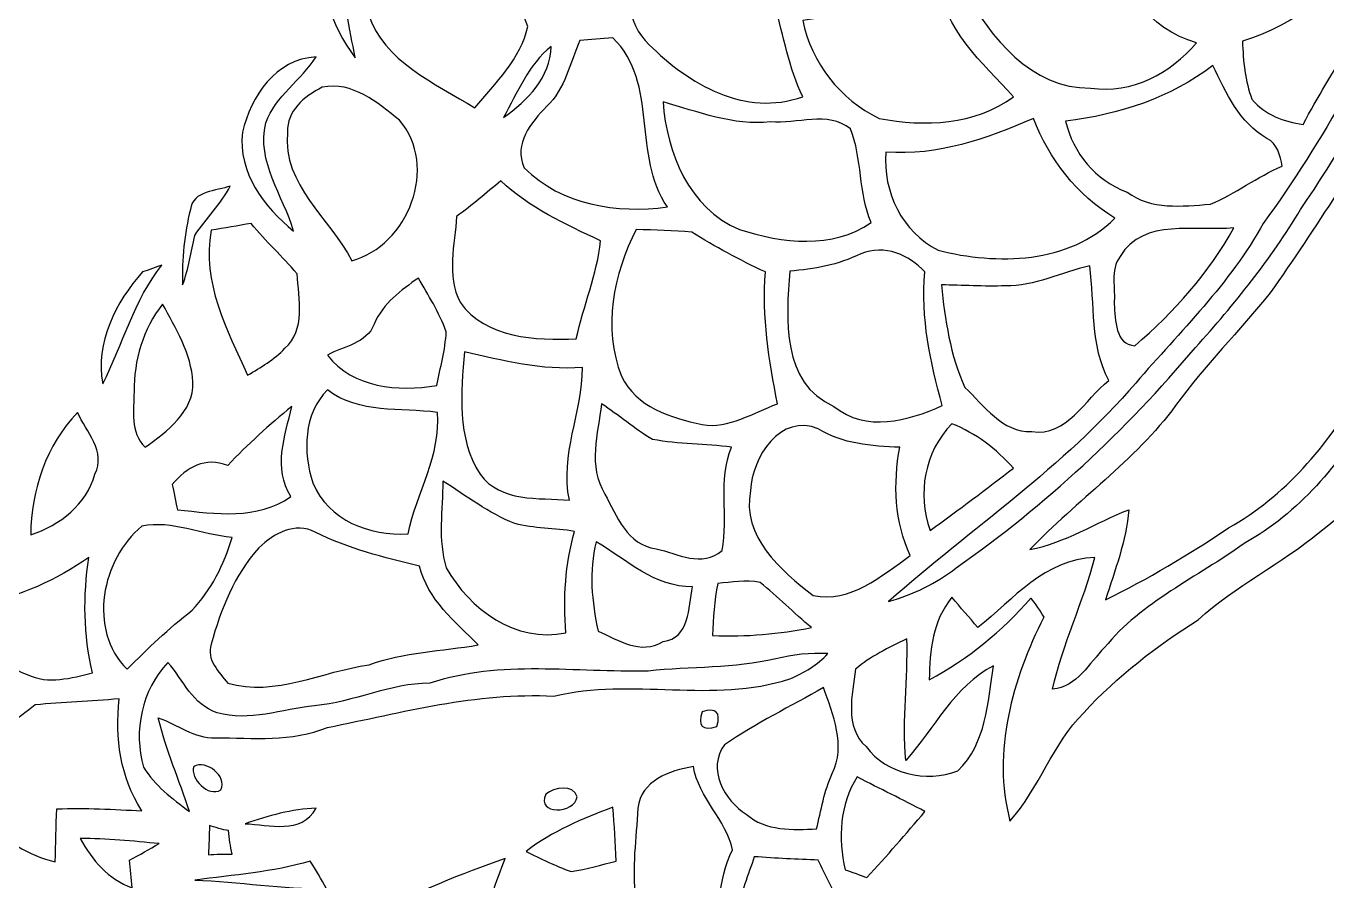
# Model space of a CAD drawing. Extents: x -110 to 93, y -182 to 230.
# Drawn here: x 9.5 to 60.3, y 69 to 102.4 of the extents above; entities that cross this region are included whole.
import ezdxf

# ---------------------------------------------------------------- set-up
doc = ezdxf.new("R2010")
doc.units = 0
doc.header["$MEASUREMENT"] = 0
doc.layers.add('LAAG_1', color=7, linetype='CONTINUOUS')

msp = doc.modelspace()

# ---------------------------------------------------------------- linework, layer by layer
at = {"layer": 'LAAG_1', "color": 250}
for points, knots in [([(63.9298, 105.1158), (65.3194, 107.8942), (65.9293, 111.0451), (67.2848, 113.8236), (67.2848, 113.8236), (67.3521, 112.028), (66.4369, 110.4354), (66.0644, 108.7405), (66.0644, 108.7405), (64.4041, 103.9639), (62.0998, 99.3898), (59.2533, 95.2218), (59.2533, 95.2218), (58.1019, 93.2905), (56.6785, 91.5283), (55.1538, 89.8345), (55.1538, 89.8345), (52.4092, 86.5817), (49.2921, 83.6677), (45.8025, 81.2278), (45.8025, 81.2278), (45.0229, 80.6181), (44.1077, 80.178), (43.1594, 79.9065), (43.1594, 79.9065), (46.378, 82.7528), (50.0041, 85.1583), (52.8152, 88.4452), (52.8152, 88.4452), (54.5438, 90.4446), (56.5092, 92.3416), (57.7964, 94.6792), (57.7964, 94.6792), (60.1692, 97.9318), (62.0668, 101.5242), (63.9296, 105.1158), (63.9296, 105.1158), (63.9296, 105.1158), (63.9298, 105.1158), (63.9298, 105.1158)], [0, 0, 0, 0, 0.1, 0.1, 0.1, 0.1, 0.2, 0.2, 0.2, 0.2, 0.3, 0.3, 0.3, 0.3, 0.4, 0.4, 0.4, 0.4, 0.5, 0.5, 0.5, 0.5, 0.6, 0.6, 0.6, 0.6, 0.7, 0.7, 0.7, 0.7, 0.8, 0.8, 0.8, 0.8, 0.9, 0.9, 0.9, 0.9, 1, 1, 1, 1]), ([(33.5025, 105.0479), (33.9433, 105.7933), (34.3834, 106.5384), (34.7228, 107.318), (34.7228, 107.318), (35.4679, 106.7418), (36.2805, 106.1998), (36.755, 105.319), (36.755, 105.319), (37.2637, 104.472), (38.1105, 103.9294), (38.7199, 103.1841), (38.7199, 103.1841), (39.0594, 101.998), (39.2631, 100.7446), (39.8055, 99.6268), (39.8055, 99.6268), (37.5684, 98.8136), (35.3323, 100.1349), (33.8076, 101.6594), (33.8076, 101.6594), (32.8925, 102.4725), (32.7574, 104.0991), (33.5023, 105.0479), (33.5023, 105.0479), (33.5023, 105.0479), (33.5025, 105.0479), (33.5025, 105.0479)], [0, 0, 0, 0, 0.1428571, 0.1428571, 0.1428571, 0.1428571, 0.2857143, 0.2857143, 0.2857143, 0.2857143, 0.4285714, 0.4285714, 0.4285714, 0.4285714, 0.5714286, 0.5714286, 0.5714286, 0.5714286, 0.7142857, 0.7142857, 0.7142857, 0.7142857, 0.8571429, 0.8571429, 0.8571429, 0.8571429, 1, 1, 1, 1]), ([(21.8128, 105.5563), (22.3207, 106.4371), (23.1341, 106.9794), (24.1512, 107.1148), (24.1512, 107.1148), (23.4724, 106.2678), (22.4226, 105.6914), (22.0166, 104.6071), (22.0166, 104.6071), (21.7785, 103.4555), (22.1179, 102.303), (22.3207, 101.1512), (22.3207, 101.1512), (21.3725, 102.371), (20.6611, 104.2347), (21.8128, 105.5561), (21.8128, 105.5561), (21.8128, 105.5561), (21.8128, 105.5563), (21.8128, 105.5563)], [0, 0, 0, 0, 0.2, 0.2, 0.2, 0.2, 0.4, 0.4, 0.4, 0.4, 0.6, 0.6, 0.6, 0.6, 0.8, 0.8, 0.8, 0.8, 1, 1, 1, 1]), ([(22.8296, 102.8793), (22.1858, 104.472), (23.7099, 106.1998), (25.3023, 106.1998), (25.3023, 106.1998), (26.3195, 104.641), (28.4541, 104.2347), (29.0641, 102.3709), (29.0641, 102.3709), (28.7924, 101.1176), (27.81, 100.1686), (26.9972, 99.1862), (26.9972, 99.1862), (25.4384, 100.1686), (23.4392, 100.9817), (22.8294, 102.8791), (22.8294, 102.8791), (22.8294, 102.8791), (22.8296, 102.8793), (22.8296, 102.8793)], [0, 0, 0, 0, 0.2, 0.2, 0.2, 0.2, 0.4, 0.4, 0.4, 0.4, 0.6, 0.6, 0.6, 0.6, 0.8, 0.8, 0.8, 0.8, 1, 1, 1, 1]), ([(46.1074, 103.7944), (48.0044, 104.0652), (49.8332, 104.641), (51.4603, 105.6581), (51.4603, 105.6581), (52.1718, 103.9975), (53.3244, 102.2694), (55.1879, 101.727), (55.1879, 101.727), (54.1714, 100.5416), (52.6808, 99.7281), (51.0537, 99.9654), (51.0537, 99.9654), (48.7159, 99.9313), (47.1581, 101.9305), (46.1072, 103.7944), (46.1072, 103.7944), (46.1072, 103.7944), (46.1074, 103.7944), (46.1074, 103.7944)], [0, 0, 0, 0, 0.2, 0.2, 0.2, 0.2, 0.4, 0.4, 0.4, 0.4, 0.6, 0.6, 0.6, 0.6, 0.8, 0.8, 0.8, 0.8, 1, 1, 1, 1]), ([(56.9837, 101.7948), (59.1178, 102.4051), (60.7112, 104.0313), (62.6762, 104.9466), (62.6762, 104.9466), (61.9649, 102.6082), (60.4733, 100.677), (59.3552, 98.5422), (59.3552, 98.5422), (58.6098, 98.6441), (57.8648, 98.9145), (57.3562, 99.5252), (57.3562, 99.5252), (57.0851, 100.2365), (57.0173, 101.0153), (56.9837, 101.7948), (56.9837, 101.7948), (56.9837, 101.7948), (56.9837, 101.7948), (56.9837, 101.7948)], [0, 0, 0, 0, 0.2, 0.2, 0.2, 0.2, 0.4, 0.4, 0.4, 0.4, 0.6, 0.6, 0.6, 0.6, 0.8, 0.8, 0.8, 0.8, 1, 1, 1, 1]), ([(39.8055, 102.6082), (41.6685, 102.8114), (43.3628, 103.5907), (45.1243, 104.2004), (45.1243, 104.2004), (45.2936, 102.2358), (46.8187, 100.9817), (48.0385, 99.6268), (48.0385, 99.6268), (46.5135, 98.5085), (44.582, 98.4404), (42.7864, 98.7793), (42.7864, 98.7793), (41.2618, 99.5252), (40.1431, 100.9481), (39.8055, 102.6082), (39.8055, 102.6082), (39.8055, 102.6082), (39.8055, 102.6082), (39.8055, 102.6082)], [0, 0, 0, 0, 0.2, 0.2, 0.2, 0.2, 0.4, 0.4, 0.4, 0.4, 0.6, 0.6, 0.6, 0.6, 0.8, 0.8, 0.8, 0.8, 1, 1, 1, 1]), ([(64.2686, 102.3032), (65.2852, 100.8124), (65.5894, 99.0168), (65.8605, 97.2545), (65.8605, 97.2545), (65.8946, 95.696), (66.1993, 94.1377), (65.9293, 92.613), (65.9293, 92.613), (65.0479, 88.7838), (63.15, 85.057), (59.9993, 82.6174), (59.9993, 82.6174), (58.509, 81.3976), (56.7126, 80.5163), (55.2553, 79.1953), (55.2553, 79.1953), (53.6293, 78.1785), (52.1044, 76.9925), (50.7832, 75.5695), (50.7832, 75.5695), (49.5634, 74.3494), (49.0547, 72.6217), (47.9025, 71.334), (47.9025, 71.334), (47.1912, 74.0448), (48.0044, 76.8907), (49.2238, 79.2962), (49.2238, 79.2962), (49.123, 79.4999), (48.8519, 79.8722), (48.7158, 80.0417), (48.7158, 80.0417), (47.5984, 78.754), (46.2765, 77.6705), (44.7513, 76.8574), (44.7513, 76.8574), (44.7513, 78.0088), (44.888, 79.1611), (45.6335, 80.0761), (45.6335, 80.0761), (45.9712, 79.6693), (46.3106, 79.2962), (46.6495, 78.8897), (46.6495, 78.8897), (48.0387, 80.0081), (49.2581, 81.5664), (51.2239, 81.6341), (51.2239, 81.6341), (50.749, 79.8722), (49.9698, 78.2462), (49.5632, 76.4844), (49.5632, 76.4844), (50.5458, 76.586), (50.9865, 77.501), (51.596, 78.1107), (51.596, 78.1107), (53.0529, 79.9065), (55.2221, 80.8553), (57.0515, 82.1766), (57.0515, 82.1766), (59.1861, 83.3625), (60.7785, 85.294), (62.0326, 87.3269), (62.0326, 87.3269), (63.1843, 89.3602), (63.7943, 91.5623), (64.472, 93.7304), (64.472, 93.7304), (64.878, 95.9331), (64.8113, 98.2372), (64.2009, 100.4056), (64.2009, 100.4056), (63.9975, 101.0153), (64.0994, 101.6933), (64.2686, 102.303), (64.2686, 102.303), (64.2686, 102.303), (64.2686, 102.3032), (64.2686, 102.3032)], [0, 0, 0, 0, 0.05, 0.05, 0.05, 0.05, 0.1, 0.1, 0.1, 0.1, 0.15, 0.15, 0.15, 0.15, 0.2, 0.2, 0.2, 0.2, 0.25, 0.25, 0.25, 0.25, 0.3, 0.3, 0.3, 0.3, 0.35, 0.35, 0.35, 0.35, 0.4, 0.4, 0.4, 0.4, 0.45, 0.45, 0.45, 0.45, 0.5, 0.5, 0.5, 0.5, 0.55, 0.55, 0.55, 0.55, 0.6, 0.6, 0.6, 0.6, 0.65, 0.65, 0.65, 0.65, 0.7, 0.7, 0.7, 0.7, 0.75, 0.75, 0.75, 0.75, 0.8, 0.8, 0.8, 0.8, 0.85, 0.85, 0.85, 0.85, 0.9, 0.9, 0.9, 0.9, 0.95, 0.95, 0.95, 0.95, 1, 1, 1, 1]), ([(31.0967, 101.8284), (31.5035, 101.8628), (31.9442, 101.8969), (32.3839, 101.9305), (32.3839, 101.9305), (34.2138, 100.1349), (33.1299, 97.3222), (34.5185, 95.3234), (34.5185, 95.3234), (32.5531, 95.0519), (30.3852, 95.3911), (28.9284, 96.8483), (28.9284, 96.8483), (28.4877, 97.7966), (29.199, 98.6097), (29.809, 99.2538), (29.809, 99.2538), (30.5205, 99.9313), (30.7242, 100.9481), (31.0967, 101.8284), (31.0967, 101.8284), (31.0967, 101.8284), (31.0967, 101.8284), (31.0967, 101.8284)], [0, 0, 0, 0, 0.1666667, 0.1666667, 0.1666667, 0.1666667, 0.3333333, 0.3333333, 0.3333333, 0.3333333, 0.5, 0.5, 0.5, 0.5, 0.6666667, 0.6666667, 0.6666667, 0.6666667, 0.8333333, 0.8333333, 0.8333333, 0.8333333, 1, 1, 1, 1]), ([(17.916, 98.2373), (18.2554, 99.6601), (19.2038, 101.0836), (20.7966, 101.1848), (20.7966, 101.1848), (20.2204, 100.2701), (19.2038, 99.6601), (18.8312, 98.6097), (18.8312, 98.6097), (18.4584, 97.0853), (19.5089, 95.7638), (19.9151, 94.3744), (19.9151, 94.3744), (18.764, 95.3234), (17.7467, 96.6448), (17.916, 98.2372), (17.916, 98.2372), (17.916, 98.2372), (17.916, 98.2373), (17.916, 98.2373)], [0, 0, 0, 0, 0.2, 0.2, 0.2, 0.2, 0.4, 0.4, 0.4, 0.4, 0.6, 0.6, 0.6, 0.6, 0.8, 0.8, 0.8, 0.8, 1, 1, 1, 1]), ([(28.1153, 98.8136), (28.6573, 99.7959), (29.0977, 100.8801), (29.9788, 101.5917), (29.9788, 101.5917), (29.9447, 100.3722), (29.0641, 99.4906), (28.1151, 98.8136), (28.1151, 98.8136), (28.1151, 98.8136), (28.1153, 98.8136), (28.1153, 98.8136)], [0, 0, 0, 0, 0.3333333, 0.3333333, 0.3333333, 0.3333333, 0.6666667, 0.6666667, 0.6666667, 0.6666667, 1, 1, 1, 1]), ([(50.0713, 98.6777), (52.1718, 98.9147), (54.1714, 99.5924), (55.8315, 100.8465), (55.8315, 100.8465), (56.34, 99.7619), (56.8817, 98.6097), (57.932, 98.0002), (57.932, 98.0002), (58.373, 97.7966), (58.4405, 97.3222), (58.542, 96.916), (58.542, 96.916), (57.5596, 96.5094), (56.7126, 95.8317), (55.7302, 95.4248), (55.7302, 95.4248), (54.6121, 95.3571), (53.4259, 95.1881), (52.4765, 95.8995), (52.4765, 95.8995), (51.2239, 96.3737), (50.3765, 97.4241), (50.0713, 98.6777), (50.0713, 98.6777), (50.0713, 98.6777), (50.0713, 98.6777), (50.0713, 98.6777)], [0, 0, 0, 0, 0.1428571, 0.1428571, 0.1428571, 0.1428571, 0.2857143, 0.2857143, 0.2857143, 0.2857143, 0.4285714, 0.4285714, 0.4285714, 0.4285714, 0.5714286, 0.5714286, 0.5714286, 0.5714286, 0.7142857, 0.7142857, 0.7142857, 0.7142857, 0.8571429, 0.8571429, 0.8571429, 0.8571429, 1, 1, 1, 1]), ([(19.6782, 98.2373), (19.6444, 99.0845), (20.3217, 99.6268), (21.0325, 99.9992), (21.0325, 99.9992), (22.2195, 100.2365), (23.2024, 99.3898), (24.0493, 98.7118), (24.0493, 98.7118), (25.608, 96.9162), (24.3882, 93.7987), (22.1858, 93.2227), (22.1858, 93.2227), (21.3383, 94.8827), (19.4753, 96.1703), (19.6781, 98.2372), (19.6781, 98.2372), (19.6781, 98.2372), (19.6782, 98.2373), (19.6782, 98.2373)], [0, 0, 0, 0, 0.2, 0.2, 0.2, 0.2, 0.4, 0.4, 0.4, 0.4, 0.6, 0.6, 0.6, 0.6, 0.8, 0.8, 0.8, 0.8, 1, 1, 1, 1]), ([(63.1159, 99.8294), (63.2521, 99.6601), (63.5566, 99.3557), (63.6922, 99.1862), (63.6922, 99.1862), (64.2686, 95.3911), (63.1843, 91.5963), (61.5912, 88.1741), (61.5912, 88.1741), (60.3042, 86.0056), (58.6439, 84.0064), (56.4415, 82.7866), (56.4415, 82.7866), (54.8832, 81.7363), (53.2908, 80.7874), (51.6301, 79.9742), (51.6301, 79.9742), (52.0032, 81.1263), (52.4433, 82.2782), (52.5448, 83.4979), (52.5448, 83.4979), (51.2572, 82.9895), (50.0713, 82.2102), (48.6828, 81.9391), (48.6828, 81.9391), (50.512, 83.8707), (52.7816, 85.3956), (54.3742, 87.5641), (54.3742, 87.5641), (55.4927, 89.1224), (56.8817, 90.4781), (58.068, 91.9692), (58.068, 91.9692), (59.8639, 94.5099), (61.5245, 97.153), (63.1159, 99.8292), (63.1159, 99.8292), (63.1159, 99.8292), (63.1159, 99.8294), (63.1159, 99.8294)], [0, 0, 0, 0, 0.1, 0.1, 0.1, 0.1, 0.2, 0.2, 0.2, 0.2, 0.3, 0.3, 0.3, 0.3, 0.4, 0.4, 0.4, 0.4, 0.5, 0.5, 0.5, 0.5, 0.6, 0.6, 0.6, 0.6, 0.7, 0.7, 0.7, 0.7, 0.8, 0.8, 0.8, 0.8, 0.9, 0.9, 0.9, 0.9, 1, 1, 1, 1]), ([(34.3493, 99.4231), (35.7049, 99.0504), (37.0939, 98.4746), (38.5514, 98.6441), (38.5514, 98.6441), (39.568, 98.5422), (40.7872, 99.0843), (41.6683, 98.373), (41.6683, 98.373), (42.1429, 97.2205), (41.9725, 95.8653), (42.4817, 94.7131), (42.4817, 94.7131), (40.9565, 93.663), (39.0257, 93.9002), (37.3314, 94.4421), (37.3314, 94.4421), (35.3664, 95.2554), (34.4853, 97.4583), (34.3493, 99.4231), (34.3493, 99.4231), (34.3493, 99.4231), (34.3493, 99.4231), (34.3493, 99.4231)], [0, 0, 0, 0, 0.1666667, 0.1666667, 0.1666667, 0.1666667, 0.3333333, 0.3333333, 0.3333333, 0.3333333, 0.5, 0.5, 0.5, 0.5, 0.6666667, 0.6666667, 0.6666667, 0.6666667, 0.8333333, 0.8333333, 0.8333333, 0.8333333, 1, 1, 1, 1]), ([(43.0581, 97.4583), (45.0907, 97.3223), (46.9883, 97.9661), (48.8177, 98.7793), (48.8177, 98.7793), (49.4278, 97.1872), (50.512, 95.7979), (52.0031, 94.8826), (52.0031, 94.8826), (50.2075, 93.0868), (47.394, 93.053), (45.0907, 93.6293), (45.0907, 93.6293), (43.7017, 94.3403), (42.9224, 95.8995), (43.0579, 97.4583), (43.0579, 97.4583), (43.0579, 97.4583), (43.0581, 97.4583), (43.0581, 97.4583)], [0, 0, 0, 0, 0.2, 0.2, 0.2, 0.2, 0.4, 0.4, 0.4, 0.4, 0.6, 0.6, 0.6, 0.6, 0.8, 0.8, 0.8, 0.8, 1, 1, 1, 1]), ([(15.8834, 95.2218), (15.9852, 95.9668), (16.8999, 95.9331), (17.4427, 96.137), (17.4427, 96.137), (17.0686, 95.4249), (16.4928, 94.8826), (16.0524, 94.2054), (16.0524, 94.2054), (15.9175, 93.5613), (15.815, 92.9177), (15.5786, 92.2743), (15.5786, 92.2743), (15.5445, 93.2905), (15.6469, 94.2729), (15.8833, 95.2218), (15.8833, 95.2218), (15.8833, 95.2218), (15.8834, 95.2218), (15.8834, 95.2218)], [0, 0, 0, 0, 0.2, 0.2, 0.2, 0.2, 0.4, 0.4, 0.4, 0.4, 0.6, 0.6, 0.6, 0.6, 0.8, 0.8, 0.8, 0.8, 1, 1, 1, 1]), ([(26.2854, 94.9507), (26.8953, 95.3911), (27.4379, 95.8653), (28.0132, 96.3394), (28.0132, 96.3394), (29.1313, 95.2894), (30.5203, 94.6454), (31.9104, 94.0015), (31.9104, 94.0015), (31.7739, 92.6802), (31.2327, 91.46), (30.9612, 90.1731), (30.9612, 90.1731), (29.3694, 90.1051), (27.4379, 90.1731), (26.4213, 91.5963), (26.4213, 91.5963), (25.8788, 92.6464), (26.2176, 93.8669), (26.2853, 94.9506), (26.2853, 94.9506), (26.2853, 94.9506), (26.2854, 94.9507), (26.2854, 94.9507)], [0, 0, 0, 0, 0.1666667, 0.1666667, 0.1666667, 0.1666667, 0.3333333, 0.3333333, 0.3333333, 0.3333333, 0.5, 0.5, 0.5, 0.5, 0.6666667, 0.6666667, 0.6666667, 0.6666667, 0.8333333, 0.8333333, 0.8333333, 0.8333333, 1, 1, 1, 1]), ([(16.6967, 94.4084), (17.2046, 94.5099), (17.7467, 94.5782), (18.2554, 94.6792), (18.2554, 94.6792), (18.8314, 93.9684), (19.4753, 93.3918), (20.0511, 92.7144), (20.0511, 92.7144), (20.1183, 91.7314), (20.3894, 90.5117), (19.5768, 89.8004), (19.5768, 89.8004), (19.1701, 89.3602), (18.6278, 89.0549), (18.1197, 88.7495), (18.1197, 88.7495), (17.3065, 90.5117), (16.3235, 92.3755), (16.6965, 94.4084), (16.6965, 94.4084), (16.6965, 94.4084), (16.6967, 94.4084), (16.6967, 94.4084)], [0, 0, 0, 0, 0.1666667, 0.1666667, 0.1666667, 0.1666667, 0.3333333, 0.3333333, 0.3333333, 0.3333333, 0.5, 0.5, 0.5, 0.5, 0.6666667, 0.6666667, 0.6666667, 0.6666667, 0.8333333, 0.8333333, 0.8333333, 0.8333333, 1, 1, 1, 1]), ([(52.2059, 93.392), (53.1207, 94.917), (55.1538, 94.3401), (56.6447, 94.5099), (56.6447, 94.5099), (55.6955, 92.748), (54.3074, 91.2233), (52.7816, 89.902), (52.7816, 89.902), (52.0032, 89.9358), (52.0367, 90.9186), (51.9695, 91.5283), (51.9695, 91.5283), (52.0367, 92.1383), (51.7988, 92.8497), (52.2059, 93.3918), (52.2059, 93.3918), (52.2059, 93.3918), (52.2059, 93.392), (52.2059, 93.392)], [0, 0, 0, 0, 0.2, 0.2, 0.2, 0.2, 0.4, 0.4, 0.4, 0.4, 0.6, 0.6, 0.6, 0.6, 0.8, 0.8, 0.8, 0.8, 1, 1, 1, 1]), ([(32.7239, 88.7161), (31.9779, 90.5796), (32.418, 92.7144), (33.2991, 94.4421), (33.2991, 94.4421), (34.0451, 94.4084), (34.7559, 94.4084), (35.4679, 94.3401), (35.4679, 94.3401), (36.3826, 93.765), (37.3314, 93.2569), (38.348, 92.7821), (38.348, 92.7821), (38.212, 91.0543), (38.484, 89.3259), (38.8218, 87.6318), (38.8218, 87.6318), (37.8737, 87.293), (36.9247, 86.6492), (35.874, 86.8185), (35.874, 86.8185), (34.6545, 87.0895), (33.2991, 87.4964), (32.7238, 88.7159), (32.7238, 88.7159), (32.7238, 88.7159), (32.7239, 88.7161), (32.7239, 88.7161)], [0, 0, 0, 0, 0.1428571, 0.1428571, 0.1428571, 0.1428571, 0.2857143, 0.2857143, 0.2857143, 0.2857143, 0.4285714, 0.4285714, 0.4285714, 0.4285714, 0.5714286, 0.5714286, 0.5714286, 0.5714286, 0.7142857, 0.7142857, 0.7142857, 0.7142857, 0.8571429, 0.8571429, 0.8571429, 0.8571429, 1, 1, 1, 1]), ([(42.0745, 93.4939), (43.0239, 93.8669), (43.9379, 93.4593), (44.582, 92.7821), (44.582, 92.7821), (44.413, 90.9868), (44.786, 89.2581), (45.2593, 87.5641), (45.2593, 87.5641), (43.9043, 86.9544), (42.2783, 86.5141), (41.0248, 87.53), (41.0248, 87.53), (38.958, 88.4452), (39.1612, 90.9523), (39.2974, 92.8157), (39.2974, 92.8157), (40.2451, 92.8842), (41.1938, 93.053), (42.0745, 93.4937), (42.0745, 93.4937), (42.0745, 93.4937), (42.0745, 93.4939), (42.0745, 93.4939)], [0, 0, 0, 0, 0.1666667, 0.1666667, 0.1666667, 0.1666667, 0.3333333, 0.3333333, 0.3333333, 0.3333333, 0.5, 0.5, 0.5, 0.5, 0.6666667, 0.6666667, 0.6666667, 0.6666667, 0.8333333, 0.8333333, 0.8333333, 0.8333333, 1, 1, 1, 1]), ([(14.0192, 92.7823), (14.2232, 92.8498), (14.5951, 92.9852), (14.7652, 93.053), (14.7652, 93.053), (13.681, 91.664), (13.2402, 89.9699), (12.461, 88.4108), (12.461, 88.4108), (12.1558, 90.0036), (12.9696, 91.6296), (14.0192, 92.7821), (14.0192, 92.7821), (14.0192, 92.7821), (14.0192, 92.7823), (14.0192, 92.7823)], [0, 0, 0, 0, 0.25, 0.25, 0.25, 0.25, 0.5, 0.5, 0.5, 0.5, 0.75, 0.75, 0.75, 0.75, 1, 1, 1, 1]), ([(47.7334, 92.2401), (48.8519, 92.206), (49.9021, 92.7821), (51.0201, 93.0191), (51.0201, 93.0191), (51.2239, 91.4944), (51.0201, 89.9356), (51.7656, 88.5468), (51.7656, 88.5468), (50.8175, 87.8011), (50.139, 86.3442), (48.75, 86.5475), (48.75, 86.5475), (47.5984, 86.5143), (46.8864, 87.5641), (46.1414, 88.2757), (46.1414, 88.2757), (45.5652, 89.529), (45.3612, 90.9186), (45.2263, 92.2743), (45.2263, 92.2743), (46.0386, 92.2745), (46.8864, 92.206), (47.7334, 92.24), (47.7334, 92.24), (47.7334, 92.24), (47.7334, 92.2401), (47.7334, 92.2401)], [0, 0, 0, 0, 0.1428571, 0.1428571, 0.1428571, 0.1428571, 0.2857143, 0.2857143, 0.2857143, 0.2857143, 0.4285714, 0.4285714, 0.4285714, 0.4285714, 0.5714286, 0.5714286, 0.5714286, 0.5714286, 0.7142857, 0.7142857, 0.7142857, 0.7142857, 0.8571429, 0.8571429, 0.8571429, 0.8571429, 1, 1, 1, 1]), ([(23.067, 90.7489), (23.4052, 91.5623), (24.1171, 92.0705), (24.7948, 92.5447), (24.7948, 92.5447), (25.168, 91.8674), (25.608, 91.2233), (25.8786, 90.4445), (25.8786, 90.4445), (25.845, 89.7326), (25.6416, 89.0549), (25.5067, 88.3434), (25.5067, 88.3434), (23.9822, 88.1064), (22.253, 88.2413), (21.2368, 89.529), (21.2368, 89.529), (21.8806, 89.902), (22.7615, 89.9699), (23.0669, 90.7489), (23.0669, 90.7489), (23.0669, 90.7489), (23.067, 90.7489), (23.067, 90.7489)], [0, 0, 0, 0, 0.1666667, 0.1666667, 0.1666667, 0.1666667, 0.3333333, 0.3333333, 0.3333333, 0.3333333, 0.5, 0.5, 0.5, 0.5, 0.6666667, 0.6666667, 0.6666667, 0.6666667, 0.8333333, 0.8333333, 0.8333333, 0.8333333, 1, 1, 1, 1]), ([(13.681, 88.1064), (13.681, 89.3261), (14.0192, 90.5461), (14.7989, 91.5283), (14.7989, 91.5283), (15.307, 90.5796), (15.9175, 89.597), (15.9852, 88.4791), (15.9852, 88.4791), (16.0183, 87.3269), (14.9692, 86.5475), (14.1217, 85.9381), (14.1217, 85.9381), (13.5112, 86.5143), (13.6809, 87.3943), (13.6809, 88.1062), (13.6809, 88.1062), (13.6809, 88.1062), (13.681, 88.1064), (13.681, 88.1064)], [0, 0, 0, 0, 0.2, 0.2, 0.2, 0.2, 0.4, 0.4, 0.4, 0.4, 0.6, 0.6, 0.6, 0.6, 0.8, 0.8, 0.8, 0.8, 1, 1, 1, 1]), ([(26.5906, 89.6649), (28.0811, 89.3261), (29.6058, 88.9193), (31.1986, 89.0549), (31.1986, 89.0549), (31.1986, 87.293), (30.3182, 85.6328), (30.6905, 83.8706), (30.6905, 83.8706), (29.4707, 83.9727), (28.0132, 83.769), (27.2004, 84.8871), (27.2004, 84.8871), (26.2854, 86.3106), (26.4544, 88.0725), (26.5906, 89.6649), (26.5906, 89.6649), (26.5906, 89.6649), (26.5906, 89.6649), (26.5906, 89.6649)], [0, 0, 0, 0, 0.2, 0.2, 0.2, 0.2, 0.4, 0.4, 0.4, 0.4, 0.6, 0.6, 0.6, 0.6, 0.8, 0.8, 0.8, 0.8, 1, 1, 1, 1]), ([(21.237, 88.1741), (22.4906, 87.225), (24.0833, 87.4964), (25.5397, 87.293), (25.5397, 87.293), (25.6754, 85.6328), (24.727, 84.1754), (24.3882, 82.5488), (24.3882, 82.5488), (22.863, 82.4814), (21.3047, 83.0577), (20.6611, 84.5481), (20.6611, 84.5481), (20.2887, 85.7345), (20.2887, 87.225), (21.2368, 88.1741), (21.2368, 88.1741), (21.2368, 88.1741), (21.237, 88.1741), (21.237, 88.1741)], [0, 0, 0, 0, 0.2, 0.2, 0.2, 0.2, 0.4, 0.4, 0.4, 0.4, 0.6, 0.6, 0.6, 0.6, 0.8, 0.8, 0.8, 0.8, 1, 1, 1, 1]), ([(17.3407, 85.2264), (18.1199, 86.0395), (18.9672, 86.8185), (19.8478, 87.53), (19.8478, 87.53), (19.5768, 86.3442), (19.1018, 85.1245), (19.8131, 84.0064), (19.8131, 84.0064), (18.4918, 83.0914), (16.8663, 83.3287), (15.3747, 83.4979), (15.3747, 83.4979), (15.307, 83.7355), (15.2392, 84.2437), (15.1713, 84.4803), (15.1713, 84.4803), (15.7473, 85.1583), (16.4586, 85.5651), (17.3407, 85.2264), (17.3407, 85.2264), (17.3407, 85.2264), (17.3407, 85.2264), (17.3407, 85.2264)], [0, 0, 0, 0, 0.1666667, 0.1666667, 0.1666667, 0.1666667, 0.3333333, 0.3333333, 0.3333333, 0.3333333, 0.5, 0.5, 0.5, 0.5, 0.6666667, 0.6666667, 0.6666667, 0.6666667, 0.8333333, 0.8333333, 0.8333333, 0.8333333, 1, 1, 1, 1]), ([(31.9442, 87.6319), (32.622, 87.1914), (33.2312, 86.6492), (33.9432, 86.2424), (33.9432, 86.2424), (34.9593, 86.0395), (36.0107, 86.0731), (37.0267, 85.9381), (37.0267, 85.9381), (36.4845, 84.6501), (36.9247, 83.2271), (36.6537, 81.9058), (36.6537, 81.9058), (35.874, 81.2278), (34.9251, 81.77), (34.0787, 81.9732), (34.0787, 81.9732), (32.9603, 82.1089), (32.5199, 83.261), (32.0797, 84.1082), (32.0797, 84.1082), (31.4026, 85.1921), (31.8086, 86.4798), (31.9442, 87.6318), (31.9442, 87.6318), (31.9442, 87.6318), (31.9442, 87.6319), (31.9442, 87.6319)], [0, 0, 0, 0, 0.1428571, 0.1428571, 0.1428571, 0.1428571, 0.2857143, 0.2857143, 0.2857143, 0.2857143, 0.4285714, 0.4285714, 0.4285714, 0.4285714, 0.5714286, 0.5714286, 0.5714286, 0.5714286, 0.7142857, 0.7142857, 0.7142857, 0.7142857, 0.8571429, 0.8571429, 0.8571429, 0.8571429, 1, 1, 1, 1]), ([(9.6492, 82.5155), (9.6492, 84.2437), (10.2586, 86.0394), (11.478, 87.293), (11.478, 87.293), (11.8174, 86.5476), (12.5965, 85.7681), (12.1557, 84.8871), (12.1557, 84.8871), (11.8174, 83.7019), (10.8008, 82.8882), (9.6491, 82.5155), (9.6491, 82.5155), (9.6491, 82.5155), (9.6492, 82.5155), (9.6492, 82.5155)], [0, 0, 0, 0, 0.25, 0.25, 0.25, 0.25, 0.5, 0.5, 0.5, 0.5, 0.75, 0.75, 0.75, 0.75, 1, 1, 1, 1]), ([(37.7717, 84.2437), (37.8058, 85.531), (38.958, 87.293), (40.4148, 86.6492), (40.4148, 86.6492), (41.3632, 86.0731), (42.4817, 85.9714), (43.5996, 85.9381), (43.5996, 85.9381), (43.3287, 84.514), (43.3958, 83.0237), (44.0058, 81.7024), (44.0058, 81.7024), (42.8883, 80.9231), (41.6683, 79.8389), (40.2115, 80.1436), (40.2115, 80.1436), (38.958, 81.1263), (37.3986, 82.4476), (37.7716, 84.2437), (37.7716, 84.2437), (37.7716, 84.2437), (37.7717, 84.2437), (37.7717, 84.2437)], [0, 0, 0, 0, 0.1666667, 0.1666667, 0.1666667, 0.1666667, 0.3333333, 0.3333333, 0.3333333, 0.3333333, 0.5, 0.5, 0.5, 0.5, 0.6666667, 0.6666667, 0.6666667, 0.6666667, 0.8333333, 0.8333333, 0.8333333, 0.8333333, 1, 1, 1, 1]), ([(44.786, 82.6853), (44.278, 84.1421), (44.5484, 85.7344), (45.6335, 86.8528), (45.6335, 86.8528), (46.5812, 86.4798), (47.3608, 85.8694), (48.0385, 85.1245), (48.0385, 85.1245), (46.9884, 84.3116), (45.9035, 83.4979), (44.786, 82.6851), (44.786, 82.6851), (44.786, 82.6851), (44.786, 82.6853), (44.786, 82.6853)], [0, 0, 0, 0, 0.25, 0.25, 0.25, 0.25, 0.5, 0.5, 0.5, 0.5, 0.75, 0.75, 0.75, 0.75, 1, 1, 1, 1]), ([(25.7431, 84.6167), (26.6578, 84.0404), (27.5387, 83.3623), (28.5554, 82.956), (28.5554, 82.956), (29.3011, 82.7528), (30.1137, 82.7866), (30.8933, 82.6507), (30.8933, 82.6507), (30.5205, 81.3635), (30.4526, 80.0417), (30.5545, 78.6865), (30.5545, 78.6865), (28.5891, 78.2802), (26.7933, 79.6015), (25.8786, 81.2278), (25.8786, 81.2278), (25.5399, 82.3121), (25.7431, 83.4979), (25.7431, 84.6167), (25.7431, 84.6167), (25.7431, 84.6167), (25.7431, 84.6167), (25.7431, 84.6167)], [0, 0, 0, 0, 0.1666667, 0.1666667, 0.1666667, 0.1666667, 0.3333333, 0.3333333, 0.3333333, 0.3333333, 0.5, 0.5, 0.5, 0.5, 0.6666667, 0.6666667, 0.6666667, 0.6666667, 0.8333333, 0.8333333, 0.8333333, 0.8333333, 1, 1, 1, 1]), ([(13.9857, 82.8541), (15.1715, 83.0914), (16.3235, 82.5155), (17.5099, 82.414), (17.5099, 82.414), (17.2046, 81.3635), (16.6965, 80.3469), (15.9505, 79.5679), (15.9505, 79.5679), (15.0364, 78.8569), (14.2232, 78.0768), (13.4098, 77.2638), (13.4098, 77.2638), (11.8512, 78.8225), (12.4279, 81.5664), (13.9856, 82.854), (13.9856, 82.854), (13.9856, 82.854), (13.9857, 82.8541), (13.9857, 82.8541)], [0, 0, 0, 0, 0.2, 0.2, 0.2, 0.2, 0.4, 0.4, 0.4, 0.4, 0.6, 0.6, 0.6, 0.6, 0.8, 0.8, 0.8, 0.8, 1, 1, 1, 1]), ([(18.5603, 82.0073), (19.1359, 82.5829), (19.9834, 83.0237), (20.763, 82.6174), (20.763, 82.6174), (22.0509, 81.9732), (23.4392, 81.6341), (24.8284, 81.2955), (24.8284, 81.2955), (25.168, 79.9743), (26.2176, 79.127), (27.1327, 78.2126), (27.1327, 78.2126), (25.7095, 77.9753), (24.2184, 77.9415), (22.863, 77.4327), (22.863, 77.4327), (21.0325, 77.196), (19.2038, 76.1791), (17.3407, 76.7211), (17.3407, 76.7211), (17.002, 77.1616), (16.4928, 77.6362), (16.6965, 78.2462), (16.6965, 78.2462), (17.0686, 79.6015), (17.6112, 80.9567), (18.5601, 82.0071), (18.5601, 82.0071), (18.5601, 82.0071), (18.5603, 82.0073), (18.5603, 82.0073)], [0, 0, 0, 0, 0.125, 0.125, 0.125, 0.125, 0.25, 0.25, 0.25, 0.25, 0.375, 0.375, 0.375, 0.375, 0.5, 0.5, 0.5, 0.5, 0.625, 0.625, 0.625, 0.625, 0.75, 0.75, 0.75, 0.75, 0.875, 0.875, 0.875, 0.875, 1, 1, 1, 1]), ([(31.7409, 82.2444), (32.9266, 81.5331), (34.011, 80.4826), (35.5015, 80.4826), (35.5015, 80.4826), (35.3323, 79.6693), (35.4, 78.4837), (34.3493, 78.3477), (34.3493, 78.3477), (33.4689, 77.8057), (32.5878, 78.4154), (31.8086, 78.754), (31.8086, 78.754), (31.5712, 79.9065), (31.4356, 81.0927), (31.7408, 82.2444), (31.7408, 82.2444), (31.7408, 82.2444), (31.7409, 82.2444), (31.7409, 82.2444)], [0, 0, 0, 0, 0.2, 0.2, 0.2, 0.2, 0.4, 0.4, 0.4, 0.4, 0.6, 0.6, 0.6, 0.6, 0.8, 0.8, 0.8, 0.8, 1, 1, 1, 1]), ([(7.7174, 79.8052), (9.2426, 80.1096), (10.631, 80.7538), (11.9188, 81.6341), (11.9188, 81.6341), (11.6825, 80.1096), (11.7159, 78.6186), (12.0538, 77.128), (12.0538, 77.128), (11.2412, 76.9249), (10.3269, 76.6538), (9.5126, 77.0601), (9.5126, 77.0601), (8.3621, 77.4327), (7.7509, 78.6527), (7.7173, 79.805), (7.7173, 79.805), (7.7173, 79.805), (7.7174, 79.8052), (7.7174, 79.8052)], [0, 0, 0, 0, 0.2, 0.2, 0.2, 0.2, 0.4, 0.4, 0.4, 0.4, 0.6, 0.6, 0.6, 0.6, 0.8, 0.8, 0.8, 0.8, 1, 1, 1, 1]), ([(36.4845, 80.6181), (37.0268, 80.6516), (37.5684, 80.7874), (38.1441, 80.6514), (38.1441, 80.6514), (38.822, 80.1096), (39.4659, 79.4664), (40.1431, 78.8897), (40.1431, 78.8897), (38.8901, 78.6527), (37.6024, 78.5173), (36.2805, 78.585), (36.2805, 78.585), (36.3147, 79.2624), (36.3483, 79.9398), (36.4845, 80.6179), (36.4845, 80.6179), (36.4845, 80.6179), (36.4845, 80.6181), (36.4845, 80.6181)], [0, 0, 0, 0, 0.2, 0.2, 0.2, 0.2, 0.4, 0.4, 0.4, 0.4, 0.6, 0.6, 0.6, 0.6, 0.8, 0.8, 0.8, 0.8, 1, 1, 1, 1]), ([(41.8719, 77.2638), (42.4486, 77.7716), (43.1594, 78.1107), (43.8713, 78.4493), (43.8713, 78.4493), (43.9381, 76.8908), (43.6679, 75.2983), (43.8366, 73.7059), (43.8366, 73.7059), (44.9552, 74.9595), (45.7006, 76.586), (47.2589, 77.3991), (47.2589, 77.3991), (47.022, 75.9761), (46.9883, 74.3834), (45.8699, 73.299), (45.8699, 73.299), (44.6158, 72.8248), (43.0916, 73.164), (42.2783, 74.248), (42.2783, 74.248), (41.4315, 74.9936), (41.7366, 76.2808), (41.8717, 77.2638), (41.8717, 77.2638), (41.8717, 77.2638), (41.8719, 77.2638), (41.8719, 77.2638)], [0, 0, 0, 0, 0.1428571, 0.1428571, 0.1428571, 0.1428571, 0.2857143, 0.2857143, 0.2857143, 0.2857143, 0.4285714, 0.4285714, 0.4285714, 0.4285714, 0.5714286, 0.5714286, 0.5714286, 0.5714286, 0.7142857, 0.7142857, 0.7142857, 0.7142857, 0.8571429, 0.8571429, 0.8571429, 0.8571429, 1, 1, 1, 1]), ([(38.7537, 77.6705), (39.3982, 77.8398), (40.1095, 77.9073), (40.7872, 77.874), (40.7872, 77.874), (40.3812, 77.4327), (39.8731, 77.128), (39.2974, 76.8907), (39.2974, 76.8907), (36.3147, 75.9084), (33.1299, 76.9587), (30.0805, 76.2133), (30.0805, 76.2133), (27.0644, 76.3829), (24.1512, 75.5695), (21.2368, 74.9936), (21.2368, 74.9936), (19.8478, 74.4175), (18.3231, 74.587), (16.8663, 74.587), (16.8663, 74.587), (16.0183, 74.5529), (15.3747, 75.1288), (14.6298, 75.3661), (14.6298, 75.3661), (14.9345, 74.1124), (15.443, 72.9263), (15.8492, 71.7069), (15.8492, 71.7069), (15.1715, 72.2148), (14.4932, 72.7235), (14.0534, 73.4351), (14.0534, 73.4351), (13.6479, 74.8581), (13.9856, 76.4501), (15.0033, 77.5346), (15.0033, 77.5346), (15.6122, 76.8574), (15.9505, 75.8741), (16.9341, 75.5695), (16.9341, 75.5695), (18.1529, 75.1967), (19.4753, 75.7047), (20.7288, 75.8403), (20.7288, 75.8403), (22.2877, 75.9761), (23.6756, 76.7211), (25.235, 76.7211), (25.235, 76.7211), (28.0134, 77.6364), (30.928, 77.128), (33.7734, 77.196), (33.7734, 77.196), (35.4332, 77.3653), (37.1286, 77.2975), (38.7535, 77.6705), (38.7535, 77.6705), (38.7535, 77.6705), (38.7537, 77.6705), (38.7537, 77.6705)], [0, 0, 0, 0, 0.0666667, 0.0666667, 0.0666667, 0.0666667, 0.1333333, 0.1333333, 0.1333333, 0.1333333, 0.2, 0.2, 0.2, 0.2, 0.2666667, 0.2666667, 0.2666667, 0.2666667, 0.3333333, 0.3333333, 0.3333333, 0.3333333, 0.4, 0.4, 0.4, 0.4, 0.4666667, 0.4666667, 0.4666667, 0.4666667, 0.5333333, 0.5333333, 0.5333333, 0.5333333, 0.6, 0.6, 0.6, 0.6, 0.6666667, 0.6666667, 0.6666667, 0.6666667, 0.7333333, 0.7333333, 0.7333333, 0.7333333, 0.8, 0.8, 0.8, 0.8, 0.8666667, 0.8666667, 0.8666667, 0.8666667, 0.9333333, 0.9333333, 0.9333333, 0.9333333, 1, 1, 1, 1]), ([(36.7551, 74.3159), (37.9751, 75.1632), (39.3304, 75.8064), (40.6176, 76.5521), (40.6176, 76.5521), (40.9911, 75.5017), (41.4987, 74.2817), (40.9565, 73.1975), (40.9565, 73.1975), (40.6514, 72.5203), (40.5168, 71.7406), (40.347, 71.0286), (40.347, 71.0286), (39.4314, 70.9953), (38.348, 70.9277), (37.6024, 71.6049), (37.6024, 71.6049), (36.7551, 72.113), (36.0437, 73.4006), (36.755, 74.3159), (36.755, 74.3159), (36.755, 74.3159), (36.7551, 74.3159), (36.7551, 74.3159)], [0, 0, 0, 0, 0.1666667, 0.1666667, 0.1666667, 0.1666667, 0.3333333, 0.3333333, 0.3333333, 0.3333333, 0.5, 0.5, 0.5, 0.5, 0.6666667, 0.6666667, 0.6666667, 0.6666667, 0.8333333, 0.8333333, 0.8333333, 0.8333333, 1, 1, 1, 1]), ([(8.1919, 73.8075), (8.226, 74.7902), (9.1411, 75.3325), (9.8184, 75.8741), (9.8184, 75.8741), (10.9028, 75.9761), (11.9865, 76.0096), (13.1056, 76.1114), (13.1056, 76.1114), (12.9359, 74.5529), (13.1387, 73.062), (13.9856, 71.7406), (13.9856, 71.7406), (12.9019, 71.7744), (11.7838, 71.8763), (10.6652, 71.8085), (10.6652, 71.8085), (10.6311, 71.1306), (10.631, 70.4531), (10.5974, 69.7413), (10.5974, 69.7413), (9.6145, 70.013), (8.4628, 70.4867), (8.1917, 71.6049), (8.1917, 71.6049), (7.7856, 72.283), (8.1239, 73.0962), (8.1917, 73.8075), (8.1917, 73.8075), (8.1917, 73.8075), (8.1919, 73.8075), (8.1919, 73.8075)], [0, 0, 0, 0, 0.125, 0.125, 0.125, 0.125, 0.25, 0.25, 0.25, 0.25, 0.375, 0.375, 0.375, 0.375, 0.5, 0.5, 0.5, 0.5, 0.625, 0.625, 0.625, 0.625, 0.75, 0.75, 0.75, 0.75, 0.875, 0.875, 0.875, 0.875, 1, 1, 1, 1]), ([(35.874, 75.6036), (36.4168, 75.7731), (36.62, 75.6036), (36.4503, 75.0269), (36.4503, 75.0269), (35.874, 74.8581), (35.7047, 75.0614), (35.874, 75.6036), (35.874, 75.6036), (35.874, 75.6036), (35.874, 75.6036), (35.874, 75.6036)], [0, 0, 0, 0, 0.3333333, 0.3333333, 0.3333333, 0.3333333, 0.6666667, 0.6666667, 0.6666667, 0.6666667, 1, 1, 1, 1]), ([(16.0183, 73.4686), (16.4928, 73.7393), (17.3407, 73.0962), (17.0686, 72.5537), (17.0686, 72.5537), (16.5947, 72.2489), (15.8492, 72.994), (16.0183, 73.4684), (16.0183, 73.4684), (16.0183, 73.4684), (16.0183, 73.4686), (16.0183, 73.4686)], [0, 0, 0, 0, 0.3333333, 0.3333333, 0.3333333, 0.3333333, 0.6666667, 0.6666667, 0.6666667, 0.6666667, 1, 1, 1, 1]), ([(33.368, 71.8421), (33.5025, 72.9263), (34.5873, 73.299), (35.5346, 73.4684), (35.5346, 73.4684), (35.7383, 72.2489), (36.8228, 71.3679), (37.0597, 70.2161), (37.0597, 70.2161), (36.4845, 68.9964), (36.4845, 67.6407), (36.4167, 66.3194), (36.4167, 66.3194), (35.1968, 66.5904), (33.7057, 66.9631), (33.2659, 68.3187), (33.2659, 68.3187), (33.1299, 69.504), (33.2991, 70.6563), (33.3679, 71.8421), (33.3679, 71.8421), (33.3679, 71.8421), (33.368, 71.8421), (33.368, 71.8421)], [0, 0, 0, 0, 0.1666667, 0.1666667, 0.1666667, 0.1666667, 0.3333333, 0.3333333, 0.3333333, 0.3333333, 0.5, 0.5, 0.5, 0.5, 0.6666667, 0.6666667, 0.6666667, 0.6666667, 0.8333333, 0.8333333, 0.8333333, 0.8333333, 1, 1, 1, 1]), ([(29.7749, 72.3841), (30.0807, 72.6555), (30.8592, 72.7909), (30.9952, 72.283), (30.9952, 72.283), (30.8935, 71.6049), (29.3692, 71.571), (29.7748, 72.3841), (29.7748, 72.3841), (29.7748, 72.3841), (29.7749, 72.3841), (29.7749, 72.3841)], [0, 0, 0, 0, 0.3333333, 0.3333333, 0.3333333, 0.3333333, 0.6666667, 0.6666667, 0.6666667, 0.6666667, 1, 1, 1, 1]), ([(41.9389, 73.0621), (42.82, 72.5876), (43.7016, 72.1813), (44.582, 71.7069), (44.582, 71.7069), (43.8368, 70.8261), (43.0916, 69.9786), (42.3119, 69.1312), (42.3119, 69.1312), (42.1087, 69.1996), (41.6683, 69.3689), (41.4645, 69.4363), (41.4645, 69.4363), (41.194, 70.6565), (41.2287, 71.9776), (41.9389, 73.062), (41.9389, 73.062), (41.9389, 73.062), (41.9389, 73.0621), (41.9389, 73.0621)], [0, 0, 0, 0, 0.2, 0.2, 0.2, 0.2, 0.4, 0.4, 0.4, 0.4, 0.6, 0.6, 0.6, 0.6, 0.8, 0.8, 0.8, 0.8, 1, 1, 1, 1]), ([(18.018, 71.2324), (18.9327, 71.5376), (19.8478, 71.8085), (20.7966, 71.8421), (20.7966, 71.8421), (20.2204, 70.7917), (18.9672, 71.1985), (18.018, 71.2324), (18.018, 71.2324), (18.018, 71.2324), (18.018, 71.2324), (18.018, 71.2324)], [0, 0, 0, 0, 0.3333333, 0.3333333, 0.3333333, 0.3333333, 0.6666667, 0.6666667, 0.6666667, 0.6666667, 1, 1, 1, 1]), ([(28.9958, 70.1481), (30.0124, 70.9277), (31.1986, 71.4358), (32.3839, 71.8763), (32.3839, 71.8763), (32.4516, 71.1647), (32.4859, 70.4867), (32.5199, 69.7751), (32.5199, 69.7751), (31.9442, 69.64), (31.3684, 69.4363), (30.7584, 69.3689), (30.7584, 69.3689), (30.1485, 69.5723), (29.5721, 69.877), (28.9958, 70.1481), (28.9958, 70.1481), (28.9958, 70.1481), (28.9958, 70.1481), (28.9958, 70.1481)], [0, 0, 0, 0, 0.2, 0.2, 0.2, 0.2, 0.4, 0.4, 0.4, 0.4, 0.6, 0.6, 0.6, 0.6, 0.8, 0.8, 0.8, 0.8, 1, 1, 1, 1]), ([(16.629, 71.1647), (16.798, 71.0972), (17.1705, 70.9953), (17.3737, 70.9613), (17.3737, 70.9613), (17.4086, 70.6565), (17.4427, 70.3513), (17.5099, 70.0466), (17.5099, 70.0466), (17.272, 70.0468), (16.8327, 70.0466), (16.5947, 70.013), (16.5947, 70.013), (16.5947, 70.3856), (16.6288, 70.7916), (16.6288, 71.1646), (16.6288, 71.1646), (16.6288, 71.1646), (16.629, 71.1647), (16.629, 71.1647)], [0, 0, 0, 0, 0.2, 0.2, 0.2, 0.2, 0.4, 0.4, 0.4, 0.4, 0.6, 0.6, 0.6, 0.6, 0.8, 0.8, 0.8, 0.8, 1, 1, 1, 1]), ([(11.5804, 70.6565), (12.5967, 70.6565), (13.6479, 70.5549), (14.6634, 70.4531), (14.6634, 70.4531), (14.291, 70.2497), (13.8838, 70.013), (13.5112, 69.8092), (13.5112, 69.8092), (13.5459, 69.4704), (13.5789, 69.0979), (13.6132, 68.7253), (13.6132, 68.7253), (12.6638, 69.0638), (12.0538, 69.8092), (11.5804, 70.6563), (11.5804, 70.6563), (11.5804, 70.6563), (11.5804, 70.6565), (11.5804, 70.6565)], [0, 0, 0, 0, 0.2, 0.2, 0.2, 0.2, 0.4, 0.4, 0.4, 0.4, 0.6, 0.6, 0.6, 0.6, 0.8, 0.8, 0.8, 0.8, 1, 1, 1, 1]), ([(16.0526, 69.0303), (17.5777, 69.2332), (19.1018, 69.335), (20.5591, 69.7751), (20.5591, 69.7751), (20.7968, 69.4365), (20.9994, 69.0636), (21.2032, 68.6909), (21.2032, 68.6909), (19.4753, 68.6911), (17.7804, 68.962), (16.0524, 69.0303), (16.0524, 69.0303), (16.0524, 69.0303), (16.0526, 69.0303), (16.0526, 69.0303)], [0, 0, 0, 0, 0.25, 0.25, 0.25, 0.25, 0.5, 0.5, 0.5, 0.5, 0.75, 0.75, 0.75, 0.75, 1, 1, 1, 1]), ([(23.1005, 67.6751), (24.7271, 68.589), (26.4544, 69.267), (28.1824, 69.877), (28.1824, 69.877), (27.81, 68.9622), (27.5057, 68.0137), (27.2678, 67.0646), (27.2678, 67.0646), (27.3697, 66.0145), (27.6744, 64.9981), (27.7762, 63.947), (27.7762, 63.947), (25.608, 63.744), (23.3709, 65.506), (23.1005, 67.6751), (23.1005, 67.6751), (23.1005, 67.6751), (23.1005, 67.6751), (23.1005, 67.6751)], [0, 0, 0, 0, 0.2, 0.2, 0.2, 0.2, 0.4, 0.4, 0.4, 0.4, 0.6, 0.6, 0.6, 0.6, 0.8, 0.8, 0.8, 0.8, 1, 1, 1, 1]), ([(37.9077, 69.9449), (38.7537, 69.877), (39.601, 69.8434), (40.4148, 69.8092), (40.4148, 69.8092), (40.6855, 69.2332), (40.9565, 68.6909), (41.2617, 68.1152), (41.2617, 68.1152), (40.2788, 67.0646), (39.2974, 66.0144), (38.1441, 65.1336), (38.1441, 65.1336), (37.8401, 66.0145), (37.2977, 66.8273), (37.3656, 67.7759), (37.3656, 67.7759), (37.3314, 68.5555), (37.7039, 69.2331), (37.9077, 69.9447), (37.9077, 69.9447), (37.9077, 69.9447), (37.9077, 69.9449), (37.9077, 69.9449)], [0, 0, 0, 0, 0.1666667, 0.1666667, 0.1666667, 0.1666667, 0.3333333, 0.3333333, 0.3333333, 0.3333333, 0.5, 0.5, 0.5, 0.5, 0.6666667, 0.6666667, 0.6666667, 0.6666667, 0.8333333, 0.8333333, 0.8333333, 0.8333333, 1, 1, 1, 1])]:
    msp.add_open_spline(points, degree=3, knots=knots, dxfattribs=at)

doc.saveas('drawing.dxf')
